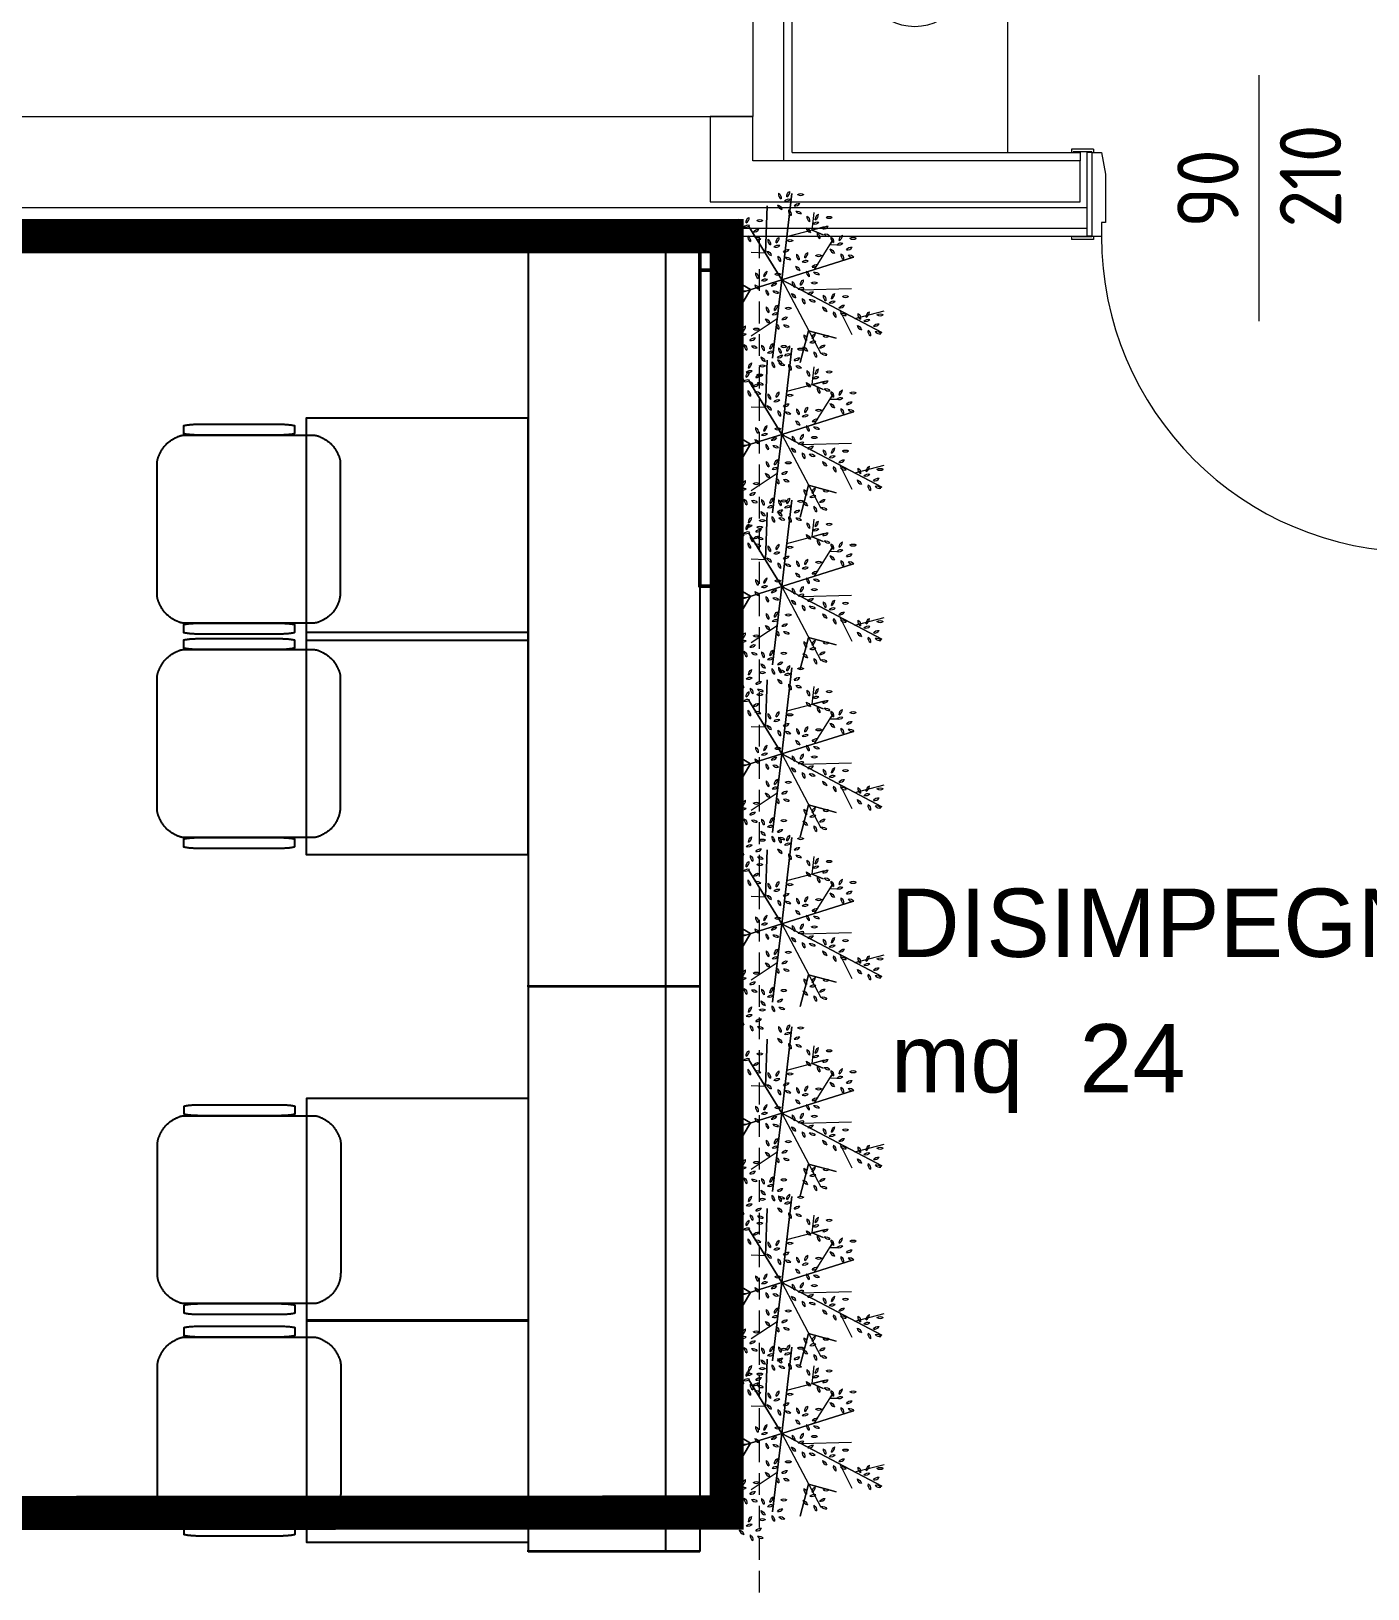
# Model space of a CAD drawing. Header units: millimetres. Extents: x 8265 to 78888, y 1905 to 34251.
# Drawn here: x 38629.3 to 39020.7, y 19680.1 to 20136 of the extents above; entities that cross this region are included whole.
import ezdxf

# ---------------------------------------------------------------- set-up
doc = ezdxf.new("R2010")
doc.units = ezdxf.units.MM
doc.linetypes.add('HIDDEN', pattern=[9.525, 6.35, -3.175])
for name, color, linetype, lineweight in [('420_MURATURE_001-AM_0', 4, 'Continuous', 0), ('430_TAVOLATI_001-AM_0', 3, 'Continuous', 0), ('437_RIVESTIMENTI_001-AM_0', 13, 'Continuous', 0), ('439_TESTI_SERRAMENTI_001-AM_0', 11, 'Continuous', 0), ('440_SIMBOLI_001-AM_0', 31, 'Continuous', 0), ('441_SERRAMENTI_001-AM_0', 1, 'Continuous', 0), ('442_SANITARI_001-AM_0', 6, 'Continuous', 0), ('468_ARREDI_BAR_001-AM_0', 73, 'Continuous', 50), ('468_BAR_001-AM_0', 73, 'Continuous', 0), ('471_TESTI_POLIGONI_001-AM_0', 221, 'Continuous', 0), ('costruzioni', 10, 'Continuous', 0)]:
    doc.layers.add(name, color=color, linetype=linetype, lineweight=lineweight)
doc.layers.add('468_ARREDO_BAR_001-AM_0', color=73, linetype='Continuous')
doc.layers.add('A-linee medie', color=8, linetype='Continuous')
doc.styles.add('AREA', font='arial.ttf', dxfattribs={"height": 30})
doc.styles.get("Standard").update_dxf_attribs({"font": 'isocp.shx'})

# ---------------------------------------------------------------- blocks, each defined once
blk = doc.blocks.new('A$C5F1C5684')
at = {"layer": '442_SANITARI_001-AM_0'}
for p, q in [((85, -47), (85, 1, 0.01)), ((3.96, -47.34), (3.96, -3.34)), ((3.96, -3.34), (80.96, -3.34)), ((80.96, -3.34), (3.96, -3.34)), ((80.96, -3.34), (80.96, -3.34)), ((80.96, -3.34), (80.96, -47.34)), ((80.96, -6.34), (80.96, -3.34)), ((3.96, -6.34), (3.96, -13.26)), ((80.96, -6.34), (3.96, -6.34)), ((80.96, -13.26), (80.96, -6.34)), ((3.96, -13.26), (3.96, -37.41)), ((80.96, -13.26), (3.96, -13.26)), ((80.96, -37.41), (80.96, -13.26)), ((3.96, -37.41), (3.96, -44.34)), ((80.96, -37.41), (3.96, -37.41)), ((80.96, -44.34), (80.96, -37.41)), ((3.96, -44.34), (3.96, -47.34)), ((80.96, -44.34), (3.96, -44.34)), ((80.96, -47.34), (80.96, -44.34)), ((3.96, -47.34), (3.96, -47.34)), ((80.96, -47.34), (3.96, -47.34)), ((80.96, -47.34), (3.96, -47.34)), ((62.99, -69.01), (85, -47)), ((80.96, -47.34), (80.96, -47.34)), ((62.99, -69.01), (62.99, -235))]:
    blk.add_line(p, q, dxfattribs=at)
for centre, radius in [((12.3, -110), 1.75), ((23.24, -110.2), 1.5), ((23.24, -110.2), 1.2), ((12.3, -175), 1.75), ((23.24, -175.2), 1.5), ((23.24, -175.2), 1.2)]:
    blk.add_circle(centre, radius, dxfattribs=at)
at = {"layer": '442_SANITARI_001-AM_0', "extrusion": (0, 0, -1)}
for centre, major_axis, ratio in [((35.86, -110.2), (0, 22.91), 0.829694), ((35.86, -175.2), (0, 22.91), 0.829694), ((35.86, -175.2), (0, 20.91), 0.791866)]:
    blk.add_ellipse(centre, major_axis=major_axis, ratio=ratio, dxfattribs=at)
blk.add_ellipse((35.86, -110.2), major_axis=(0, -20.91), ratio=0.791866, start_param=3.141593, end_param=9.424778, dxfattribs=at)
at = {"layer": 'A-linee medie'}
for q in [(3.96, -3.34), (3.96, -6.34)]:
    blk.add_line((3.96, -3.34), q, dxfattribs=at)
blk = doc.blocks.new('SUP-LOC')
at = {"style": 'AREA'}
blk.add_text('mq', height=20, dxfattribs=at).set_placement((7.7, -17.39))
for tag, p in [('NAME_LOC', (7.7, 22.28)), ('AREA_AREA', (62.93, -17.39))]:
    blk.add_attdef(tag, p, '', height=20, dxfattribs=at)
blk = doc.blocks.new('Ficus benjamin')
at = {"color": 45}
for points in [[(-501.9428, 295.1356, -0.308986), (-501.9517, 295.1267, 3.109283)], [(-501.9428, 295.1356, 0.308986), (-501.9517, 295.1267, -3.109283)], [(-501.9187, 295.1337, 0.308986), (-501.9301, 295.1284, -3.109283)], [(-501.9187, 295.1337, -0.308986), (-501.9301, 295.1284, 3.109283)], [(-501.9529, 295.1131, 0.308986), (-501.9643, 295.1078, -3.109283)], [(-501.9529, 295.1131, -0.308986), (-501.9643, 295.1078, 3.109283)], [(-501.9447, 295.1017, 0.308986), (-501.9394, 295.0903, -3.109283)], [(-501.9447, 295.1017, -0.308986), (-501.9394, 295.0903, 3.109283)], [(-501.9317, 295.1095, -0.308986), (-501.935, 295.1216, 3.109283)], [(-501.9317, 295.1095, 0.308986), (-501.935, 295.1216, -3.109283)], [(-501.9259, 295.1167, -0.308986), (-501.915, 295.1104, 3.109283)], [(-501.9259, 295.1167, 0.308986), (-501.915, 295.1104, -3.109283)], [(-502.1008, 295.0848, -0.308986), (-502.1097, 295.0759, 3.109283)], [(-502.1008, 295.0848, 0.308986), (-502.1097, 295.0759, -3.109283)], [(-502.0897, 295.0588, -0.308986), (-502.093, 295.0709, 3.109283)], [(-502.0897, 295.0588, 0.308986), (-502.093, 295.0709, -3.109283)], [(-502.0766, 295.083, 0.308986), (-502.088, 295.0777, -3.109283)], [(-502.0766, 295.083, -0.308986), (-502.088, 295.0777, 3.109283)], [(-502.036, 295.0748, 0.308986), (-502.0474, 295.0694, -3.109283)], [(-502.036, 295.0748, -0.308986), (-502.0474, 295.0694, 3.109283)], [(-502.0259, 295.0972, -0.308986), (-502.0348, 295.0883, 3.109283)], [(-502.0259, 295.0972, 0.308986), (-502.0348, 295.0883, -3.109283)], [(-502.0148, 295.0711, -0.308986), (-502.0181, 295.0833, 3.109283)], [(-502.0148, 295.0711, 0.308986), (-502.0181, 295.0833, -3.109283)], [(-502.0017, 295.0953, 0.308986), (-502.0131, 295.09, -3.109283)], [(-502.0017, 295.0953, -0.308986), (-502.0131, 295.09, 3.109283)], [(-502.009, 295.0783, -0.308986), (-501.9981, 295.072, 3.109283)], [(-502.009, 295.0783, 0.308986), (-501.9981, 295.072, -3.109283)], [(-501.9555, 295.0986, 0.308986), (-501.9598, 295.0868, -3.109283)], [(-501.9555, 295.0986, -0.308986), (-501.9598, 295.0868, 3.109283)], [(-501.9212, 295.0948, 0.308986), (-501.9212, 295.0822, -3.109283)], [(-501.9212, 295.0948, -0.308986), (-501.9212, 295.0822, 3.109283)], [(-501.8047, 295.0899, -0.308986), (-501.8136, 295.081, 3.109283)], [(-501.8047, 295.0899, 0.308986), (-501.8136, 295.081, -3.109283)], [(-501.7936, 295.0638, -0.308986), (-501.7969, 295.076, 3.109283)], [(-501.7936, 295.0638, 0.308986), (-501.7969, 295.076, -3.109283)], [(-501.7805, 295.0881, 0.308986), (-501.7919, 295.0827, -3.109283)], [(-501.7805, 295.0881, -0.308986), (-501.7919, 295.0827, 3.109283)], [(-501.7878, 295.071, -0.308986), (-501.7769, 295.0647, 3.109283)], [(-501.7878, 295.071, 0.308986), (-501.7769, 295.0647, -3.109283)], [(-502.1109, 295.0624, 0.308986), (-502.1223, 295.0571, -3.109283)], [(-502.1109, 295.0624, -0.308986), (-502.1223, 295.0571, 3.109283)], [(-502.1134, 295.0479, 0.308986), (-502.1177, 295.036, -3.109283)], [(-502.1134, 295.0479, -0.308986), (-502.1177, 295.036, 3.109283)], [(-502.1027, 295.051, 0.308986), (-502.0974, 295.0396, -3.109283)], [(-502.1027, 295.051, -0.308986), (-502.0974, 295.0396, 3.109283)], [(-502.0839, 295.0659, -0.308986), (-502.073, 295.0596, 3.109283)], [(-502.0839, 295.0659, 0.308986), (-502.073, 295.0596, -3.109283)], [(-502.0792, 295.0441, 0.308986), (-502.0792, 295.0315, -3.109283)], [(-502.0792, 295.0441, -0.308986), (-502.0792, 295.0315, 3.109283)], [(-502.0612, 295.0412, -0.308986), (-502.0701, 295.0323, 3.109283)], [(-502.0612, 295.0412, 0.308986), (-502.0701, 295.0323, -3.109283)], [(-502.037, 295.0393, 0.308986), (-502.0484, 295.034, -3.109283)], [(-502.037, 295.0393, -0.308986), (-502.0484, 295.034, 3.109283)], [(-502.0385, 295.0602, 0.308986), (-502.0428, 295.0484, -3.109283)], [(-502.0385, 295.0602, -0.308986), (-502.0428, 295.0484, 3.109283)], [(-502.0278, 295.0633, 0.308986), (-502.0225, 295.0519, -3.109283)], [(-502.0278, 295.0633, -0.308986), (-502.0225, 295.0519, 3.109283)], [(-502.0043, 295.0564, 0.308986), (-502.0043, 295.0438, -3.109283)], [(-502.0043, 295.0564, -0.308986), (-502.0043, 295.0438, 3.109283)], [(-501.9142, 295.0535, -0.308986), (-501.9231, 295.0446, 3.109283)], [(-501.9142, 295.0535, 0.308986), (-501.9231, 295.0446, -3.109283)], [(-501.9031, 295.0274, -0.308986), (-501.9063, 295.0396, 3.109283)], [(-501.9031, 295.0274, 0.308986), (-501.9063, 295.0396, -3.109283)], [(-501.89, 295.0516, 0.308986), (-501.9014, 295.0463, -3.109283)], [(-501.89, 295.0516, -0.308986), (-501.9014, 295.0463, 3.109283)], [(-501.8148, 295.0675, 0.308986), (-501.8262, 295.0622, -3.109283)], [(-501.8148, 295.0675, -0.308986), (-501.8262, 295.0622, 3.109283)], [(-501.8173, 295.053, 0.308986), (-501.8216, 295.0411, -3.109283)], [(-501.8173, 295.053, -0.308986), (-501.8216, 295.0411, 3.109283)], [(-501.8066, 295.0561, 0.308986), (-501.8013, 295.0447, -3.109283)], [(-501.8066, 295.0561, -0.308986), (-501.8013, 295.0447, 3.109283)], [(-501.7831, 295.0492, 0.308986), (-501.7831, 295.0366, -3.109283)], [(-501.7831, 295.0492, -0.308986), (-501.7831, 295.0366, 3.109283)], [(-502.0713, 295.0188, 0.308986), (-502.0827, 295.0134, -3.109283)], [(-502.0713, 295.0188, -0.308986), (-502.0827, 295.0134, 3.109283)], [(-502.0631, 295.0073, 0.308986), (-502.0578, 294.9959, -3.109283)], [(-502.0631, 295.0073, -0.308986), (-502.0578, 294.9959, 3.109283)], [(-502.0501, 295.0151, -0.308986), (-502.0534, 295.0272, 3.109283)], [(-502.0501, 295.0151, 0.308986), (-502.0534, 295.0272, -3.109283)], [(-502.0443, 295.0223, -0.308986), (-502.0334, 295.016, 3.109283)], [(-502.0443, 295.0223, 0.308986), (-502.0334, 295.016, -3.109283)], [(-501.9933, 295.0096, 0.308986), (-502.0047, 295.0043, -3.109283)], [(-501.9933, 295.0096, -0.308986), (-502.0047, 295.0043, 3.109283)], [(-501.9832, 295.032, -0.308986), (-501.9921, 295.0231, 3.109283)], [(-501.9832, 295.032, 0.308986), (-501.9921, 295.0231, -3.109283)], [(-501.9721, 295.0059, -0.308986), (-501.9754, 295.0181, 3.109283)], [(-501.9721, 295.0059, 0.308986), (-501.9754, 295.0181, -3.109283)], [(-501.959, 295.0302, 0.308986), (-501.9704, 295.0248, -3.109283)], [(-501.959, 295.0302, -0.308986), (-501.9704, 295.0248, 3.109283)], [(-501.9663, 295.0131, -0.308986), (-501.9554, 295.0068, 3.109283)], [(-501.9663, 295.0131, 0.308986), (-501.9554, 295.0068, -3.109283)], [(-501.9243, 295.0311, 0.308986), (-501.9357, 295.0257, -3.109283)], [(-501.9243, 295.0311, -0.308986), (-501.9357, 295.0257, 3.109283)], [(-501.9268, 295.0165, 0.308986), (-501.9311, 295.0047, -3.109283)], [(-501.9268, 295.0165, -0.308986), (-501.9311, 295.0047, 3.109283)], [(-501.9161, 295.0196, 0.308986), (-501.9108, 295.0082, -3.109283)], [(-501.9161, 295.0196, -0.308986), (-501.9108, 295.0082, 3.109283)], [(-501.8972, 295.0346, -0.308986), (-501.8863, 295.0283, 3.109283)], [(-501.8972, 295.0346, 0.308986), (-501.8863, 295.0283, -3.109283)], [(-501.8926, 295.0127, 0.308986), (-501.8926, 295.0001, -3.109283)], [(-501.8926, 295.0127, -0.308986), (-501.8926, 295.0001, 3.109283)], [(-501.8557, 295.0063, 0.308986), (-501.8671, 295.001, -3.109283)], [(-501.8557, 295.0063, -0.308986), (-501.8671, 295.001, 3.109283)], [(-501.8456, 295.0287, -0.308986), (-501.8545, 295.0198, 3.109283)], [(-501.8456, 295.0287, 0.308986), (-501.8545, 295.0198, -3.109283)], [(-501.8345, 295.0026, -0.308986), (-501.8377, 295.0148, 3.109283)], [(-501.8345, 295.0026, 0.308986), (-501.8377, 295.0148, -3.109283)], [(-501.8214, 295.0268, 0.308986), (-501.8328, 295.0215, -3.109283)], [(-501.8214, 295.0268, -0.308986), (-501.8328, 295.0215, 3.109283)], [(-501.8286, 295.0098, -0.308986), (-501.8177, 295.0035, 3.109283)], [(-501.8286, 295.0098, 0.308986), (-501.8177, 295.0035, -3.109283)], [(-501.7517, 295.0069, -0.308986), (-501.7607, 294.998, 3.109283)], [(-501.7517, 295.0069, 0.308986), (-501.7607, 294.998, -3.109283)], [(-502.0738, 295.0042, 0.308986), (-502.0781, 294.9924, -3.109283)], [(-502.0738, 295.0042, -0.308986), (-502.0781, 294.9924, 3.109283)], [(-502.0396, 295.0004, 0.308986), (-502.0396, 294.9878, -3.109283)], [(-502.0396, 295.0004, -0.308986), (-502.0396, 294.9878, 3.109283)], [(-501.9958, 294.9951, 0.308986), (-502.0001, 294.9832, -3.109283)], [(-501.9958, 294.9951, -0.308986), (-502.0001, 294.9832, 3.109283)], [(-501.9851, 294.9982, 0.308986), (-501.9798, 294.9868, -3.109283)], [(-501.9851, 294.9982, -0.308986), (-501.9798, 294.9868, 3.109283)], [(-501.9616, 294.9913, 0.308986), (-501.9616, 294.9787, -3.109283)], [(-501.9616, 294.9913, -0.308986), (-501.9616, 294.9787, 3.109283)], [(-501.9317, 294.9791, -0.308986), (-501.9406, 294.9702, 3.109283)], [(-501.9317, 294.9791, 0.308986), (-501.9406, 294.9702, -3.109283)], [(-501.9075, 294.9773, 0.308986), (-501.9189, 294.972, -3.109283)], [(-501.9075, 294.9773, -0.308986), (-501.9189, 294.972, 3.109283)], [(-501.8582, 294.9917, 0.308986), (-501.8625, 294.9799, -3.109283)], [(-501.8582, 294.9917, -0.308986), (-501.8625, 294.9799, 3.109283)], [(-501.8475, 294.9948, 0.308986), (-501.8422, 294.9834, -3.109283)], [(-501.8475, 294.9948, -0.308986), (-501.8422, 294.9834, 3.109283)], [(-501.824, 294.9879, 0.308986), (-501.824, 294.9753, -3.109283)], [(-501.824, 294.9879, -0.308986), (-501.824, 294.9753, 3.109283)], [(-501.7619, 294.9845, 0.308986), (-501.7733, 294.9792, -3.109283)], [(-501.7619, 294.9845, -0.308986), (-501.7733, 294.9792, 3.109283)], [(-501.7407, 294.9809, -0.308986), (-501.7439, 294.993, 3.109283)], [(-501.7407, 294.9809, 0.308986), (-501.7439, 294.993, -3.109283)], [(-501.7276, 295.0051, 0.308986), (-501.739, 294.9998, -3.109283)], [(-501.7276, 295.0051, -0.308986), (-501.739, 294.9998, 3.109283)], [(-501.7348, 294.988, -0.308986), (-501.7239, 294.9817, 3.109283)], [(-501.7348, 294.988, 0.308986), (-501.7239, 294.9817, -3.109283)], [(-502.0404, 294.9551, -0.308986), (-502.0493, 294.9462, 3.109283)], [(-502.0404, 294.9551, 0.308986), (-502.0493, 294.9462, -3.109283)], [(-502.0163, 294.9532, 0.308986), (-502.0277, 294.9479, -3.109283)], [(-502.0163, 294.9532, -0.308986), (-502.0277, 294.9479, 3.109283)], [(-501.9418, 294.9567, 0.308986), (-501.9532, 294.9514, -3.109283)], [(-501.9418, 294.9567, -0.308986), (-501.9532, 294.9514, 3.109283)], [(-501.9443, 294.9422, 0.308986), (-501.9486, 294.9303, -3.109283)], [(-501.9443, 294.9422, -0.308986), (-501.9486, 294.9303, 3.109283)], [(-501.9336, 294.9453, 0.308986), (-501.9283, 294.9339, -3.109283)], [(-501.9336, 294.9453, -0.308986), (-501.9283, 294.9339, 3.109283)], [(-501.9206, 294.9531, -0.308986), (-501.9238, 294.9652, 3.109283)], [(-501.9206, 294.9531, 0.308986), (-501.9238, 294.9652, -3.109283)], [(-501.9147, 294.9602, -0.308986), (-501.9038, 294.9539, 3.109283)], [(-501.9147, 294.9602, 0.308986), (-501.9038, 294.9539, -3.109283)], [(-501.8863, 294.948, 0.308986), (-501.8977, 294.9427, -3.109283)], [(-501.8863, 294.948, -0.308986), (-501.8977, 294.9427, 3.109283)], [(-501.8762, 294.9704, -0.308986), (-501.8851, 294.9615, 3.109283)], [(-501.8762, 294.9704, 0.308986), (-501.8851, 294.9615, -3.109283)], [(-501.8651, 294.9443, -0.308986), (-501.8684, 294.9565, 3.109283)], [(-501.8651, 294.9443, 0.308986), (-501.8684, 294.9565, -3.109283)], [(-501.852, 294.9685, 0.308986), (-501.8635, 294.9632, -3.109283)], [(-501.852, 294.9685, -0.308986), (-501.8635, 294.9632, 3.109283)], [(-501.8593, 294.9515, -0.308986), (-501.8484, 294.9452, 3.109283)], [(-501.8593, 294.9515, 0.308986), (-501.8484, 294.9452, -3.109283)], [(-501.7985, 294.9489, -0.308986), (-501.8074, 294.94, 3.109283)], [(-501.7985, 294.9489, 0.308986), (-501.8074, 294.94, -3.109283)], [(-501.7743, 294.947, 0.308986), (-501.7857, 294.9417, -3.109283)], [(-501.7743, 294.947, -0.308986), (-501.7857, 294.9417, 3.109283)], [(-501.7644, 294.97, 0.308986), (-501.7687, 294.9582, -3.109283)], [(-501.7644, 294.97, -0.308986), (-501.7687, 294.9582, 3.109283)], [(-501.7537, 294.9731, 0.308986), (-501.7484, 294.9617, -3.109283)], [(-501.7537, 294.9731, -0.308986), (-501.7484, 294.9617, 3.109283)], [(-501.7302, 294.9662, 0.308986), (-501.7302, 294.9536, -3.109283)], [(-501.7302, 294.9662, -0.308986), (-501.7302, 294.9536, 3.109283)], [(-502.0505, 294.9327, 0.308986), (-502.0619, 294.9274, -3.109283)], [(-502.0505, 294.9327, -0.308986), (-502.0619, 294.9274, 3.109283)], [(-502.0531, 294.9181, 0.308986), (-502.0574, 294.9063, -3.109283)], [(-502.0531, 294.9181, -0.308986), (-502.0574, 294.9063, 3.109283)], [(-502.0424, 294.9212, 0.308986), (-502.037, 294.9098, -3.109283)], [(-502.0424, 294.9212, -0.308986), (-502.037, 294.9098, 3.109283)], [(-502.0294, 294.929, -0.308986), (-502.0326, 294.9412, 3.109283)], [(-502.0294, 294.929, 0.308986), (-502.0326, 294.9412, -3.109283)], [(-502.0235, 294.9362, -0.308986), (-502.0126, 294.9299, 3.109283)], [(-502.0235, 294.9362, 0.308986), (-502.0126, 294.9299, -3.109283)], [(-502.0189, 294.9143, 0.308986), (-502.0189, 294.9017, -3.109283)], [(-502.0189, 294.9143, -0.308986), (-502.0189, 294.9017, 3.109283)], [(-501.9594, 294.9157, -0.308986), (-501.9683, 294.9068, 3.109283)], [(-501.9594, 294.9157, 0.308986), (-501.9683, 294.9068, -3.109283)], [(-501.9353, 294.9138, 0.308986), (-501.9467, 294.9085, -3.109283)], [(-501.9353, 294.9138, -0.308986), (-501.9467, 294.9085, 3.109283)], [(-501.9101, 294.9384, 0.308986), (-501.9101, 294.9258, -3.109283)], [(-501.9101, 294.9384, -0.308986), (-501.9101, 294.9258, 3.109283)], [(-501.8888, 294.9334, 0.308986), (-501.8932, 294.9216, -3.109283)], [(-501.8888, 294.9334, -0.308986), (-501.8932, 294.9216, 3.109283)], [(-501.8781, 294.9365, 0.308986), (-501.8728, 294.9251, -3.109283)], [(-501.8781, 294.9365, -0.308986), (-501.8728, 294.9251, 3.109283)], [(-501.8546, 294.9296, 0.308986), (-501.8546, 294.917, -3.109283)], [(-501.8546, 294.9296, -0.308986), (-501.8546, 294.917, 3.109283)], [(-501.8086, 294.9264, 0.308986), (-501.82, 294.9211, -3.109283)], [(-501.8086, 294.9264, -0.308986), (-501.82, 294.9211, 3.109283)], [(-501.8111, 294.9119, 0.308986), (-501.8154, 294.9001, -3.109283)], [(-501.8111, 294.9119, -0.308986), (-501.8154, 294.9001, 3.109283)], [(-501.8004, 294.915, 0.308986), (-501.7951, 294.9036, -3.109283)], [(-501.8004, 294.915, -0.308986), (-501.7951, 294.9036, 3.109283)], [(-501.7874, 294.9228, -0.308986), (-501.7907, 294.9349, 3.109283)], [(-501.7874, 294.9228, 0.308986), (-501.7907, 294.9349, -3.109283)], [(-501.7816, 294.93, -0.308986), (-501.7707, 294.9237, 3.109283)], [(-501.7816, 294.93, 0.308986), (-501.7707, 294.9237, -3.109283)], [(-501.9695, 294.8933, 0.308986), (-501.9809, 294.8879, -3.109283)], [(-501.9695, 294.8933, -0.308986), (-501.9809, 294.8879, 3.109283)], [(-501.9721, 294.8787, 0.308986), (-501.9764, 294.8669, -3.109283)], [(-501.9721, 294.8787, -0.308986), (-501.9764, 294.8669, 3.109283)], [(-501.9614, 294.8818, 0.308986), (-501.956, 294.8704, -3.109283)], [(-501.9614, 294.8818, -0.308986), (-501.956, 294.8704, 3.109283)], [(-501.9484, 294.8896, -0.308986), (-501.9516, 294.9017, 3.109283)], [(-501.9484, 294.8896, 0.308986), (-501.9516, 294.9017, -3.109283)], [(-501.9425, 294.8968, -0.308986), (-501.9316, 294.8905, 3.109283)], [(-501.9425, 294.8968, 0.308986), (-501.9316, 294.8905, -3.109283)], [(-501.841, 294.9001, -0.308986), (-501.85, 294.8912, 3.109283)], [(-501.841, 294.9001, 0.308986), (-501.85, 294.8912, -3.109283)], [(-501.83, 294.874, -0.308986), (-501.8332, 294.8862, 3.109283)], [(-501.83, 294.874, 0.308986), (-501.8332, 294.8862, -3.109283)], [(-501.8169, 294.8983, 0.308986), (-501.8283, 294.8929, -3.109283)], [(-501.8169, 294.8983, -0.308986), (-501.8283, 294.8929, 3.109283)], [(-501.8241, 294.8812, -0.308986), (-501.8132, 294.8749, 3.109283)], [(-501.8241, 294.8812, 0.308986), (-501.8132, 294.8749, -3.109283)], [(-501.7769, 294.9081, 0.308986), (-501.7769, 294.8955, -3.109283)], [(-501.7769, 294.9081, -0.308986), (-501.7769, 294.8955, 3.109283)], [(-501.9379, 294.8749, 0.308986), (-501.9379, 294.8623, -3.109283)], [(-501.9379, 294.8749, -0.308986), (-501.9379, 294.8623, 3.109283)], [(-501.8512, 294.8777, 0.308986), (-501.8626, 294.8724, -3.109283)], [(-501.8512, 294.8777, -0.308986), (-501.8626, 294.8724, 3.109283)], [(-501.8537, 294.8632, 0.308986), (-501.858, 294.8513, -3.109283)], [(-501.8537, 294.8632, -0.308986), (-501.858, 294.8513, 3.109283)], [(-501.843, 294.8663, 0.308986), (-501.8377, 294.8549, -3.109283)], [(-501.843, 294.8663, -0.308986), (-501.8377, 294.8549, 3.109283)], [(-501.8195, 294.8594, 0.308986), (-501.8195, 294.8468, -3.109283)], [(-501.8195, 294.8594, -0.308986), (-501.8195, 294.8468, 3.109283)], [(-502.0069, 294.8227, 0.308986), (-502.0183, 294.8174, -3.109283)], [(-502.0069, 294.8227, -0.308986), (-502.0183, 294.8174, 3.109283)], [(-501.9968, 294.8451, -0.308986), (-502.0057, 294.8362, 3.109283)], [(-501.9968, 294.8451, 0.308986), (-502.0057, 294.8362, -3.109283)], [(-501.9857, 294.8191, -0.308986), (-501.989, 294.8312, 3.109283)], [(-501.9857, 294.8191, 0.308986), (-501.989, 294.8312, -3.109283)], [(-501.9726, 294.8433, 0.308986), (-501.9841, 294.838, -3.109283)], [(-501.9726, 294.8433, -0.308986), (-501.9841, 294.838, 3.109283)], [(-501.9799, 294.8262, -0.308986), (-501.969, 294.8199, 3.109283)], [(-501.9799, 294.8262, 0.308986), (-501.969, 294.8199, -3.109283)], [(-502.0095, 294.8082, 0.308986), (-502.0138, 294.7963, -3.109283)], [(-502.0095, 294.8082, -0.308986), (-502.0138, 294.7963, 3.109283)], [(-501.9987, 294.8113, 0.308986), (-501.9934, 294.7999, -3.109283)], [(-501.9987, 294.8113, -0.308986), (-501.9934, 294.7999, 3.109283)], [(-501.9752, 294.8044, 0.308986), (-501.9752, 294.7918, -3.109283)], [(-501.9752, 294.8044, -0.308986), (-501.9752, 294.7918, 3.109283)]]:
    blk.add_lwpolyline(points, format="xyb", dxfattribs=at)
for points in [[(-501.904, 294.9983), (-502.0114, 294.7947), (-501.904, 294.9983), (-501.858, 294.8523), (-501.904, 294.9983), (-501.7285, 294.9775), (-501.904, 294.9983), (-501.7953, 295.0651), (-501.904, 294.9983), (-501.944, 295.1256), (-501.904, 294.9983), (-502.0637, 295.0173), (-501.904, 294.9983), (-502.0544, 294.919)], [(-501.924, 295.062), (-501.9776, 295.0939), (-501.924, 295.062), (-501.8978, 295.106), (-501.924, 295.062), (-501.9243, 295.0629), (-501.927, 295.0715), (-501.9201, 295.122)], [(-501.9838, 295.0078), (-502.0189, 295.0608)], [(-501.8496, 295.0317), (-501.7531, 295.0281), (-501.8496, 295.0317), (-501.8485, 295.0608)], [(-501.904, 294.9983), (-501.8829, 294.9316), (-501.8221, 294.8936), (-501.8326, 294.9002), (-501.8324, 294.8827)], [(-501.8162, 294.9879), (-501.7964, 294.9121)], [(-502.0078, 294.9436), (-502.0231, 294.8874), (-502.0078, 294.9436), (-502.0725, 294.9611), (-502.0078, 294.9436)], [(-501.9247, 294.959), (-501.9219, 294.8566)], [(-501.7964, 294.9121), (-501.8027, 294.9363), (-501.8124, 294.9139), (-501.8027, 294.9363), (-501.7668, 294.9324)], [(-501.9665, 294.8801), (-502.0153, 294.8558)], [(-501.9825, 294.8495), (-501.9671, 294.7895)]]:
    blk.add_lwpolyline(points, dxfattribs=at)
blk = doc.blocks.new('ARD Chair- KARTELL_Piuma')
for points in [[(-275, 149), (-275, 190.6), (-275, 191.4), (-275, 192.1), (-274.9, 192.9), (-274.8, 193.7), (-274.7, 194.6), (-274.6, 195.4), (-274.4, 196.3), (-274.2, 197.1), (-274, 198), (-273.8, 198.9), (-273.5, 199.9), (-273.3, 200.8), (-273, 201.8), (-272.6, 202.8), (-272.3, 203.8), (-271.9, 204.8), (-271.5, 205.8), (-271.1, 206.8), (-270.7, 207.9), (-270.2, 209), (-269.7, 210.1), (-269.2, 211.2), (-268.7, 212.3), (-268.1, 213.5), (-267.5, 214.7), (-266.9, 215.8), (-266.3, 217), (-265.6, 218.3), (-264.9, 219.5), (-264.2, 220.8), (-263.5, 222), (-262.7, 223.3), (-261.9, 224.6), (-261.1, 225.9), (-260.3, 227.1), (-259.5, 228.4), (-258.7, 229.6), (-257.8, 230.8), (-256.9, 232), (-256, 233.1), (-255.1, 234.3), (-254.2, 235.4), (-253.2, 236.5), (-252.2, 237.6), (-251.3, 238.7), (-250.3, 239.8), (-249.2, 240.8), (-248.2, 241.8), (-247.1, 242.9), (-246.1, 243.9), (-245, 244.8), (-243.9, 245.8), (-242.7, 246.7), (-241.6, 247.7), (-240.4, 248.6), (-239.2, 249.5), (-238, 250.3), (-236.8, 251.2), (-235.6, 252), (-234.3, 252.9), (-233.1, 253.7), (-231.8, 254.5), (-230.5, 255.2), (-229.2, 256), (-227.8, 256.7), (-226.5, 257.5), (-225.3, 258.1), (-224, 258.8), (-222.7, 259.5), (-221.5, 260.1), (-220.3, 260.7), (-219.1, 261.2), (-217.9, 261.8), (-216.8, 262.3), (-215.6, 262.8), (-214.5, 263.3), (-213.4, 263.8), (-212.3, 264.2), (-211.2, 264.6), (-210.1, 265), (-209.1, 265.3), (-208.1, 265.7), (-207.1, 266), (-206.1, 266.3), (-205.1, 266.6), (-204.2, 266.8), (-203.2, 267), (-202.3, 267.2), (-201.4, 267.4), (-200.5, 267.5), (-199.7, 267.7), (-198.8, 267.8), (-198, 267.9), (-197.2, 267.9), (-196.4, 268), (-195.6, 268), (183.3, 268)], [(183.3, 268), (184.9, 268), (186.4, 267.9), (187.9, 267.9), (189.4, 267.8), (190.9, 267.7), (192.4, 267.5), (193.9, 267.4), (195.4, 267.2), (196.9, 267), (198.4, 266.8), (199.8, 266.6), (201.3, 266.3), (202.7, 266), (204.2, 265.7), (205.6, 265.3), (207.1, 265), (208.5, 264.6), (209.9, 264.2), (211.3, 263.8), (212.8, 263.3), (214.2, 262.8), (215.6, 262.3), (216.9, 261.8), (218.3, 261.2), (219.7, 260.7), (221.1, 260.1), (222.4, 259.5), (223.8, 258.8), (225.1, 258.1), (226.5, 257.5), (227.8, 256.7), (229.2, 256), (230.5, 255.2), (231.8, 254.5), (233.1, 253.7), (234.3, 252.9), (235.6, 252), (236.8, 251.2), (238, 250.3), (239.2, 249.5), (240.4, 248.6), (241.6, 247.7), (242.7, 246.7), (243.9, 245.8), (245, 244.8), (246.1, 243.9), (247.1, 242.9), (248.2, 241.8), (249.2, 240.8), (250.3, 239.8), (251.3, 238.7), (252.2, 237.6), (253.2, 236.5), (254.2, 235.4), (255.1, 234.3), (256, 233.1), (256.9, 232), (257.8, 230.8), (258.7, 229.6), (259.5, 228.4), (260.3, 227.1), (261.1, 225.9), (261.9, 224.6), (262.7, 223.3), (263.5, 222), (264.2, 220.8), (264.9, 219.5), (265.6, 218.3), (266.3, 217), (266.9, 215.8), (267.5, 214.7), (268.1, 213.5), (268.7, 212.3), (269.2, 211.2), (269.7, 210.1), (270.2, 209), (270.7, 207.9), (271.1, 206.8), (271.5, 205.8), (271.9, 204.8), (272.3, 203.8), (272.6, 202.8), (273, 201.8), (273.3, 200.8), (273.5, 199.9), (273.8, 198.9), (274, 198), (274.2, 197.1), (274.4, 196.3), (274.6, 195.4), (274.7, 194.6), (274.8, 193.7), (274.9, 192.9), (275, 192.1), (275, 191.4), (275, 190.6), (275, 149)], [(275, 149), (275, -190.6), (275, -191.4), (275, -192.1), (274.9, -192.9), (274.8, -193.7), (274.7, -194.6), (274.6, -195.4), (274.4, -196.3), (274.2, -197.1), (274, -198), (273.8, -198.9), (273.5, -199.9), (273.3, -200.8), (273, -201.8), (272.6, -202.8), (272.3, -203.8), (271.9, -204.8), (271.5, -205.8), (271.1, -206.8), (270.7, -207.9), (270.2, -209), (269.7, -210.1), (269.2, -211.2), (268.7, -212.3), (268.1, -213.5), (267.5, -214.7), (266.9, -215.8), (266.3, -217), (265.6, -218.3), (264.9, -219.5), (264.2, -220.8), (263.5, -222), (262.7, -223.3), (261.9, -224.6), (261.1, -225.9), (260.3, -227.1), (259.5, -228.4), (258.7, -229.6), (257.8, -230.8), (256.9, -232), (256, -233.1), (255.1, -234.3), (254.2, -235.4), (253.2, -236.5), (252.2, -237.6), (251.3, -238.7), (250.3, -239.8), (249.2, -240.8), (248.2, -241.8), (247.1, -242.9), (246.1, -243.9), (245, -244.8), (243.9, -245.8), (242.7, -246.7), (241.6, -247.7), (240.4, -248.6), (239.2, -249.5), (238, -250.3), (236.8, -251.2), (235.6, -252), (234.3, -252.9), (233.1, -253.7), (231.8, -254.5), (230.5, -255.2), (229.2, -256), (227.8, -256.7), (226.5, -257.5), (225.3, -258.1), (224, -258.8), (222.7, -259.5), (221.5, -260.1), (220.3, -260.7), (219.1, -261.2), (217.9, -261.8), (216.8, -262.3), (215.6, -262.8), (214.5, -263.3), (213.4, -263.8), (212.3, -264.2), (211.2, -264.6), (210.1, -265), (209.1, -265.3), (208.1, -265.7), (207.1, -266), (206.1, -266.3), (205.1, -266.6), (204.2, -266.8), (203.2, -267), (202.3, -267.2), (201.4, -267.4), (200.5, -267.5), (199.7, -267.7), (198.8, -267.8), (198, -267.9), (197.2, -267.9), (196.4, -268), (195.6, -268), (-195.6, -268), (-196.4, -268), (-197.2, -267.9), (-198, -267.9), (-198.8, -267.8), (-199.7, -267.7), (-200.5, -267.5), (-201.4, -267.4), (-202.3, -267.2), (-203.2, -267), (-204.2, -266.8), (-205.1, -266.6), (-206.1, -266.3), (-207.1, -266), (-208.1, -265.7), (-209.1, -265.3), (-210.1, -265), (-211.2, -264.6), (-212.3, -264.2), (-213.4, -263.8), (-214.5, -263.3), (-215.6, -262.8), (-216.8, -262.3), (-217.9, -261.8), (-219.1, -261.2), (-220.3, -260.7), (-221.5, -260.1), (-222.7, -259.5), (-224, -258.8), (-225.3, -258.1), (-226.5, -257.5), (-227.8, -256.7), (-229.2, -256), (-230.5, -255.2), (-231.8, -254.5), (-233.1, -253.7), (-234.3, -252.9), (-235.6, -252), (-236.8, -251.2), (-238, -250.3), (-239.2, -249.5), (-240.4, -248.6), (-241.6, -247.7), (-242.7, -246.7), (-243.9, -245.8), (-245, -244.8), (-246.1, -243.9), (-247.1, -242.9), (-248.2, -241.8), (-249.2, -240.8), (-250.3, -239.8), (-251.3, -238.7), (-252.2, -237.6), (-253.2, -236.5), (-254.2, -235.4), (-255.1, -234.3), (-256, -233.1), (-256.9, -232), (-257.8, -230.8), (-258.7, -229.6), (-259.5, -228.4), (-260.3, -227.1), (-261.1, -225.9), (-261.9, -224.6), (-262.7, -223.3), (-263.5, -222), (-264.2, -220.8), (-264.9, -219.5), (-265.6, -218.3), (-266.3, -217), (-266.9, -215.8), (-267.5, -214.7), (-268.1, -213.5), (-268.7, -212.3), (-269.2, -211.2), (-269.7, -210.1), (-270.2, -209), (-270.7, -207.9), (-271.1, -206.8), (-271.5, -205.8), (-271.9, -204.8), (-272.3, -203.8), (-272.6, -202.8), (-273, -201.8), (-273.3, -200.8), (-273.5, -199.9), (-273.8, -198.9), (-274, -198), (-274.2, -197.1), (-274.4, -196.3), (-274.6, -195.4), (-274.7, -194.6), (-274.8, -193.7), (-274.9, -192.9), (-275, -192.1), (-275, -191.4), (-275, -190.6), (-275, 149)]]:
    blk.add_lwpolyline(points)
for points in [[(-280.4, 134), (-280.4, 134), (-280.4, 134), (-280.4, 134), (-280.3, 134), (-280.3, 134), (-280.3, 134), (-280.3, 134), (-280.3, 134), (-280.3, 134), (-280.3, 134), (-280.3, 134), (-280.3, 134), (-280.2, 134), (-280.2, 134), (-280.2, 134), (-280.2, 134), (-280.2, 134), (-280.2, 133.9), (-280.2, 133.9), (-280.2, 133.9), (-280.1, 133.9), (-280.1, 133.9), (-280.1, 133.9), (-280.1, 133.9), (-280.1, 133.9), (-280, 133.9), (-280, 133.9), (-280, 133.8), (-280, 133.8), (-279.9, 133.8), (-279.9, 133.8), (-279.9, 133.8), (-279.9, 133.8), (-279.9, 133.7), (-279.8, 133.7), (-279.8, 133.7), (-279.8, 133.7), (-279.8, 133.6), (-279.7, 133.6), (-279.7, 133.6), (-279.7, 133.5), (-279.6, 133.5), (-279.6, 133.4), (-279.5, 133.3), (-279.5, 133.3), (-279.5, 133.2), (-279.4, 133.1), (-279.4, 133), (-279.3, 133), (-279.2, 132.8), (-279.2, 132.6), (-279.1, 132.4), (-279, 132.2), (-278.9, 131.9), (-278.8, 131.7), (-278.7, 131.2), (-278.5, 130.6), (-278.3, 129.9), (-278.2, 129.2), (-278, 128.4), (-277.9, 127.6), (-277.7, 126.7), (-277.5, 125.8), (-277.4, 124.8), (-277.1, 122.8), (-276.8, 120.6), (-276.6, 118.2), (-276.3, 115.6), (-276.1, 112.9), (-275.9, 110), (-275.7, 106.9), (-275.6, 103.9), (-275.4, 101), (-275.3, 98.3), (-275.2, 95.7), (-275.1, 93.3), (-275, 91.1), (-275, 89), (-275, 87.1), (-275, -143.8), (-275, -145.7), (-275, -147.7), (-275.1, -149.9), (-275.2, -152.3), (-275.3, -154.9), (-275.4, -157.6), (-275.6, -160.5), (-275.7, -163.6), (-275.9, -166.6), (-276.1, -169.5), (-276.3, -172.2), (-276.6, -174.8), (-276.8, -177.2), (-277.1, -179.4), (-277.4, -181.5), (-277.5, -182.4), (-277.7, -183.4), (-278, -185.1), (-278.3, -186.5), (-278.6, -187.8), (-278.7, -188.3), (-278.8, -188.8), (-278.9, -189.2), (-279.1, -189.6), (-279.1, -189.8), (-279.2, -189.9), (-279.2, -190), (-279.2, -190.1), (-279.3, -190.2), (-279.3, -190.2), (-279.3, -190.3), (-279.4, -190.3), (-279.4, -190.4), (-279.4, -190.4), (-279.4, -190.4), (-279.4, -190.4), (-279.4, -190.5), (-279.5, -190.5), (-279.5, -190.5), (-279.5, -190.5), (-279.5, -190.5), (-279.5, -190.5), (-279.5, -190.5), (-279.5, -190.5), (-279.5, -190.6), (-279.5, -190.6), (-279.5, -190.6), (-279.5, -190.6), (-279.6, -190.6), (-279.6, -190.6), (-279.6, -190.6), (-279.6, -190.6), (-279.6, -190.6), (-279.6, -190.6), (-279.6, -190.6), (-279.6, -190.6), (-279.6, -190.6), (-279.6, -190.6), (-279.6, -190.6), (-279.6, -190.6), (-279.6, -190.6), (-279.6, -190.6), (-279.6, -190.6), (-279.6, -190.6), (-279.6, -190.6), (-279.7, -190.6), (-279.7, -190.6), (-279.7, -190.6), (-279.7, -190.6), (-302.7, -190.6), (-302.7, -190.6), (-302.7, -190.6), (-302.7, -190.6), (-302.7, -190.6), (-302.7, -190.6), (-302.7, -190.6), (-302.7, -190.6), (-302.7, -190.6), (-302.7, -190.6), (-302.7, -190.6), (-302.7, -190.6), (-302.7, -190.6), (-302.7, -190.6), (-302.8, -190.6), (-302.8, -190.6), (-302.8, -190.6), (-302.8, -190.6), (-302.8, -190.6), (-302.8, -190.6), (-302.8, -190.6), (-302.8, -190.6), (-302.8, -190.6), (-302.8, -190.6), (-302.8, -190.6), (-302.8, -190.5), (-302.8, -190.5), (-302.8, -190.5), (-302.8, -190.5), (-302.9, -190.5), (-302.9, -190.5), (-302.9, -190.5), (-302.9, -190.5), (-302.9, -190.4), (-302.9, -190.4), (-302.9, -190.4), (-303, -190.4), (-303, -190.3), (-303, -190.3), (-303, -190.2), (-303.1, -190.2), (-303.1, -190.1), (-303.1, -190), (-303.2, -189.9), (-303.2, -189.8), (-303.3, -189.6), (-303.4, -189.2), (-303.5, -188.8), (-303.7, -188.3), (-303.8, -187.8), (-304.1, -186.5), (-304.3, -185.1), (-304.6, -183.4), (-304.8, -182.4), (-304.9, -181.5), (-305.2, -179.4), (-305.5, -177.2), (-305.8, -174.8), (-306, -172.2), (-306.2, -169.5), (-306.4, -166.6), (-306.6, -163.6), (-306.8, -160.5), (-306.9, -157.6), (-307.1, -154.9), (-307.2, -152.3), (-307.2, -149.9), (-307.3, -147.7), (-307.3, -145.7), (-307.3, -143.8), (-307.3, 87.1), (-307.3, 89), (-307.3, 91.1), (-307.2, 93.3), (-307.2, 95.7), (-307.1, 98.3), (-306.9, 101), (-306.8, 103.9), (-306.6, 106.9), (-306.4, 110), (-306.2, 112.9), (-306, 115.6), (-305.8, 118.2), (-305.5, 120.6), (-305.2, 122.8), (-304.9, 124.8), (-304.8, 125.8), (-304.6, 126.7), (-304.3, 128.4), (-304.1, 129.9), (-303.8, 131.2), (-303.7, 131.7), (-303.5, 132.2), (-303.4, 132.6), (-303.3, 133), (-303.2, 133.1), (-303.2, 133.3), (-303.1, 133.4), (-303.1, 133.5), (-303.1, 133.5), (-303, 133.6), (-303, 133.6), (-303, 133.7), (-303, 133.7), (-302.9, 133.8), (-302.9, 133.8), (-302.9, 133.8), (-302.9, 133.8), (-302.9, 133.8), (-302.9, 133.9), (-302.9, 133.9), (-302.8, 133.9), (-302.8, 133.9), (-302.8, 133.9), (-302.8, 133.9), (-302.8, 133.9), (-302.8, 133.9), (-302.8, 133.9), (-302.8, 133.9), (-302.8, 133.9), (-302.8, 133.9), (-302.8, 133.9), (-302.8, 134), (-302.8, 134), (-302.8, 134), (-302.8, 134), (-302.7, 134), (-302.7, 134), (-302.7, 134), (-302.7, 134), (-302.7, 134), (-302.7, 134), (-302.7, 134), (-302.7, 134), (-302.7, 134), (-302.7, 134), (-302.7, 134), (-302.7, 134), (-302.7, 134), (-302.7, 134)], [(301.9, 134), (302, 134), (302, 134), (302, 134), (302, 134), (302, 134), (302, 134), (302, 134), (302, 134), (302.1, 134), (302.1, 134), (302.1, 134), (302.1, 134), (302.1, 134), (302.1, 134), (302.1, 134), (302.1, 134), (302.1, 134), (302.2, 133.9), (302.2, 133.9), (302.2, 133.9), (302.2, 133.9), (302.2, 133.9), (302.2, 133.9), (302.3, 133.9), (302.3, 133.9), (302.3, 133.9), (302.3, 133.9), (302.4, 133.8), (302.4, 133.8), (302.4, 133.8), (302.4, 133.8), (302.4, 133.8), (302.5, 133.8), (302.5, 133.7), (302.5, 133.7), (302.5, 133.7), (302.6, 133.7), (302.6, 133.6), (302.6, 133.6), (302.6, 133.6), (302.7, 133.5), (302.7, 133.5), (302.7, 133.4), (302.8, 133.3), (302.8, 133.3), (302.9, 133.2), (302.9, 133.1), (303, 133), (303, 133), (303.1, 132.8), (303.2, 132.6), (303.3, 132.4), (303.3, 132.2), (303.4, 131.9), (303.5, 131.7), (303.7, 131.2), (303.8, 130.6), (304, 129.9), (304.2, 129.2), (304.3, 128.4), (304.5, 127.6), (304.6, 126.7), (304.8, 125.8), (304.9, 124.8), (305.2, 122.8), (305.5, 120.6), (305.8, 118.2), (306, 115.6), (306.2, 112.9), (306.4, 110), (306.6, 106.9), (306.8, 103.9), (306.9, 101), (307.1, 98.3), (307.2, 95.7), (307.2, 93.3), (307.3, 91.1), (307.3, 89), (307.3, 87.1), (307.3, -143.8), (307.3, -145.7), (307.3, -147.7), (307.2, -149.9), (307.2, -152.3), (307.1, -154.9), (306.9, -157.6), (306.8, -160.5), (306.6, -163.6), (306.4, -166.6), (306.2, -169.5), (306, -172.2), (305.8, -174.8), (305.5, -177.2), (305.2, -179.4), (304.9, -181.5), (304.8, -182.4), (304.6, -183.4), (304.3, -185.1), (304.1, -186.5), (303.8, -187.8), (303.7, -188.3), (303.5, -188.8), (303.4, -189.2), (303.3, -189.6), (303.2, -189.8), (303.2, -189.9), (303.1, -190), (303.1, -190.1), (303.1, -190.2), (303, -190.2), (303, -190.3), (303, -190.3), (303, -190.4), (302.9, -190.4), (302.9, -190.4), (302.9, -190.4), (302.9, -190.5), (302.9, -190.5), (302.9, -190.5), (302.9, -190.5), (302.8, -190.5), (302.8, -190.5), (302.8, -190.5), (302.8, -190.5), (302.8, -190.6), (302.8, -190.6), (302.8, -190.6), (302.8, -190.6), (302.8, -190.6), (302.8, -190.6), (302.8, -190.6), (302.8, -190.6), (302.8, -190.6), (302.8, -190.6), (302.8, -190.6), (302.7, -190.6), (302.7, -190.6), (302.7, -190.6), (302.7, -190.6), (302.7, -190.6), (302.7, -190.6), (302.7, -190.6), (302.7, -190.6), (302.7, -190.6), (302.7, -190.6), (302.7, -190.6), (302.7, -190.6), (302.7, -190.6), (302.7, -190.6), (279.7, -190.6), (279.7, -190.6), (279.7, -190.6), (279.7, -190.6), (279.6, -190.6), (279.6, -190.6), (279.6, -190.6), (279.6, -190.6), (279.6, -190.6), (279.6, -190.6), (279.6, -190.6), (279.6, -190.6), (279.6, -190.6), (279.6, -190.6), (279.6, -190.6), (279.6, -190.6), (279.6, -190.6), (279.6, -190.6), (279.6, -190.6), (279.6, -190.6), (279.6, -190.6), (279.5, -190.6), (279.5, -190.6), (279.5, -190.6), (279.5, -190.6), (279.5, -190.5), (279.5, -190.5), (279.5, -190.5), (279.5, -190.5), (279.5, -190.5), (279.5, -190.5), (279.5, -190.5), (279.4, -190.5), (279.4, -190.4), (279.4, -190.4), (279.4, -190.4), (279.4, -190.4), (279.4, -190.3), (279.3, -190.3), (279.3, -190.2), (279.3, -190.2), (279.2, -190.1), (279.2, -190), (279.2, -189.9), (279.1, -189.8), (279.1, -189.6), (278.9, -189.2), (278.8, -188.8), (278.7, -188.3), (278.6, -187.8), (278.3, -186.5), (278, -185.1), (277.7, -183.4), (277.5, -182.4), (277.4, -181.5), (277.1, -179.4), (276.8, -177.2), (276.6, -174.8), (276.3, -172.2), (276.1, -169.5), (275.9, -166.6), (275.7, -163.6), (275.6, -160.5), (275.4, -157.6), (275.3, -154.9), (275.2, -152.3), (275.1, -149.9), (275, -147.7), (275, -145.7), (275, -143.8), (275, 87.1), (275, 89), (275, 91.1), (275.1, 93.3), (275.2, 95.7), (275.3, 98.3), (275.4, 101), (275.6, 103.9), (275.7, 106.9), (275.9, 110), (276.1, 112.9), (276.3, 115.6), (276.6, 118.2), (276.8, 120.6), (277.1, 122.8), (277.4, 124.8), (277.5, 125.8), (277.7, 126.7), (278, 128.4), (278.3, 129.9), (278.6, 131.2), (278.7, 131.7), (278.8, 132.2), (278.9, 132.6), (279.1, 133), (279.1, 133.1), (279.2, 133.3), (279.2, 133.4), (279.2, 133.5), (279.3, 133.5), (279.3, 133.6), (279.3, 133.6), (279.4, 133.7), (279.4, 133.7), (279.4, 133.8), (279.4, 133.8), (279.4, 133.8), (279.4, 133.8), (279.5, 133.8), (279.5, 133.9), (279.5, 133.9), (279.5, 133.9), (279.5, 133.9), (279.5, 133.9), (279.5, 133.9), (279.5, 133.9), (279.5, 133.9), (279.5, 133.9), (279.5, 133.9), (279.6, 133.9), (279.6, 133.9), (279.6, 133.9), (279.6, 134), (279.6, 134), (279.6, 134), (279.6, 134), (279.6, 134), (279.6, 134), (279.6, 134), (279.6, 134), (279.6, 134), (279.6, 134), (279.6, 134), (279.6, 134), (279.6, 134), (279.6, 134), (279.7, 134), (279.7, 134), (279.7, 134), (279.7, 134)]]:
    blk.add_lwpolyline(points, close=True)
blk = doc.blocks.new('ARD Table- 750 x 750 Square')
blk.add_lwpolyline([(375, 375), (375, -375), (-375, -375), (-375, 375)], close=True)
blk = doc.blocks.new('ARD Furniture-Table +1 Chair')
at = {"xscale": 0.8666666666666667, "yscale": 0.8666666666666667, "zscale": 0.8666666666666667}
blk.add_blockref('ARD Table- 750 x 750 Square', (50, 258.5), dxfattribs=at)
at = {"xscale": -1}
blk.add_blockref('ARD Chair- KARTELL_Piuma', (50, -234.5), dxfattribs=at)

msp = doc.modelspace()

# ---------------------------------------------------------------- linework, layer by layer
at = {"linetype": 'Continuous', "lineweight": 0}
msp.add_line((38835.1, 19808.56), (38835.1, 19973.56), dxfattribs=at)
msp.add_line((38835.1, 19808.56), (38835.1, 19973.56), dxfattribs=at)
at = {"linetype": 'Continuous', "lineweight": 0, "flags": 128}
for points in [[(38825.1, 19808.56), (38825.1, 19973.56)], [(38825.1, 19808.56), (38825.1, 19973.56)], [(38829.1, 19808.56), (38829.1, 19973.56)], [(38829.1, 19808.56), (38829.1, 19973.56)]]:
    msp.add_lwpolyline(points, dxfattribs=at)
at = {"layer": '420_MURATURE_001-AM_0'}
msp.add_line((38840.58, 20427.04), (38840.66, 20111.03), dxfattribs=at)
at = {"layer": '420_MURATURE_001-AM_0', "color": 1}
msp.add_line((38988.88, 20051.11), (38988.88, 20123.11), dxfattribs=at)
msp.add_line((38988.88, 20051.11), (38988.88, 20123.11), dxfattribs=at)
at = {"layer": '420_MURATURE_001-AM_0'}
msp.add_lwpolyline([(38572.66, 20111.03), (38840.66, 20111.03)], dxfattribs=at)
at = {"layer": '430_TAVOLATI_001-AM_0'}
msp.add_line((38849.67, 20098.05), (38849.67, 20339.04), dxfattribs=at)
msp.add_lwpolyline([(38936.43, 20086.05), (38936.43, 20098.05), (38840.67, 20098.05), (38840.67, 20111.04), (38828.1, 20111.04), (38828.1, 20086.05), (38936.43, 20086.05)], dxfattribs=at)
at = {"layer": '437_RIVESTIMENTI_001-AM_0'}
for p, q in [((38852.17, 20100.54), (38852.17, 20336.54)), ((38852.17, 20100.54), (38936.43, 20100.54)), ((38936.43, 20100.54), (38936.43, 20098.05)), ((36683.66, 20084.41), (38938.38, 20084.41)), ((36675.16, 20076.04), (38938.38, 20076.04)), ((36677.66, 20078.41), (38938.38, 20078.41))]:
    msp.add_line(p, q, dxfattribs=at)
at = {"layer": '440_SIMBOLI_001-AM_0', "linetype": 'HIDDEN'}
msp.add_line((38842.53, 20075.91), (38842.53, 19452.26), dxfattribs=at)
at = {"layer": '441_SERRAMENTI_001-AM_0'}
for p, q in [((38940.38, 20101.54), (38933.88, 20101.54)), ((38933.88, 20101.54), (38933.88, 20100.54)), ((38939.88, 20100.74), (38934.38, 20100.74)), ((38934.38, 20100.74), (38934.38, 20100.54)), ((38938.38, 20100.54), (38938.38, 20076.04)), ((38939.88, 20100.54), (38938.38, 20100.54)), ((38939.88, 20100.74), (38939.88, 20100.54)), ((38939.88, 20100.54), (38939.88, 20076.04)), ((38939.88, 20100.54), (38939.88, 20076.04)), ((38939.88, 20100.54), (38942.68, 20100.54)), ((38940.38, 20101.54), (38940.38, 20100.54)), ((38942.68, 20100.54), (38943.88, 20094.18)), ((38943.88, 20094.18), (38943.88, 20080.04)), ((38942.68, 20080.04), (38942.68, 20076.04)), ((38943.88, 20080.04), (38942.68, 20080.04)), ((38933.88, 20076.04), (38933.88, 20075.04)), ((38934.38, 20076.04), (38934.38, 20075.84)), ((38939.88, 20075.84), (38934.38, 20075.84)), ((38939.88, 20076.04), (38938.38, 20076.04)), ((38939.88, 20076.04), (38939.88, 20075.84)), ((38939.88, 20076.04), (38942.68, 20076.04)), ((38940.38, 20076.04), (38940.38, 20075.04)), ((38940.38, 20075.04), (38933.88, 20075.04))]:
    msp.add_line(p, q, dxfattribs=at)
msp.add_arc((39035.08, 20076.04, 3.12), 92.4, 180, 270, dxfattribs=at)
at = {"layer": '468_ARREDI_BAR_001-AM_0'}
for points in [[(38825.1, 19973.56), (38832.97, 19973.56), (38832.97, 20076.04), (38825.1, 20076.04)], [(38825.1, 19973.56), (38832.97, 19973.56), (38832.97, 20076.04), (38825.1, 20076.04)], [(38829.03, 19973.56), (38825.1, 19973.56), (38825.1, 20066.04), (38829.03, 20066.04)], [(38829.03, 19973.56), (38825.1, 19973.56), (38825.1, 20066.04), (38829.03, 20066.04)]]:
    msp.add_lwpolyline(points, close=True, dxfattribs=at)
at = {"layer": '468_ARREDO_BAR_001-AM_0'}
for p, q in [((38774.85, 20076.04), (38825.1, 20076.04)), ((38825.1, 20076.04), (38825.1, 19856.4)), ((38774.61, 19856.55), (38824.85, 19856.55)), ((38774.85, 19856.4), (38825.1, 19856.4)), ((38774.85, 19856.4), (38825.1, 19856.4)), ((38825.1, 19856.4), (38825.1, 19691.05)), ((38774.61, 19691.2), (38824.85, 19691.2)), ((38774.85, 19691.05), (38825.1, 19691.05))]:
    msp.add_line(p, q, dxfattribs=at)
at = {"layer": '468_ARREDO_BAR_001-AM_0', "flags": 128}
for points in [[(38774.85, 20076.04), (38774.85, 19856.4)], [(38815.1, 20076.04), (38815.1, 19856.4)], [(38774.85, 19856.4), (38774.85, 19691.05)], [(38815.1, 19856.4), (38815.1, 19691.05)]]:
    msp.add_lwpolyline(points, dxfattribs=at)
at = {"layer": 'costruzioni', "linetype": 'HIDDEN', "const_width": 10}
msp.add_lwpolyline([(36675.16, 20076.04), (38832.97, 20076.04), (38832.97, 19702.44), (35314.34, 19700.21), (35005.08, 20062), (34753.93, 20062), (34753.93, 20094.43), (35766.91, 20095.95, 0.3243), (36101.07, 19842.3, 0.451169), (36435.7, 20228.56), (36435.5, 20297.95), (36675.19, 20300.21)], format="xyb", close=True, dxfattribs=at)

# ---------------------------------------------------------------- block references
at = {"layer": '442_SANITARI_001-AM_0'}
msp.add_blockref('A$C5F1C5684', (38852.16, 20335.54), dxfattribs=at)
at = {"layer": '468_ARREDO_BAR_001-AM_0', "xscale": -0.1, "yscale": 0.1, "zscale": 0.1, "rotation": 269.9999999999956}
for p in [(38716.51, 19985.27), (38716.51, 19922.52), (38716.62, 19786.08), (38716.62, 19721.27)]:
    msp.add_blockref('ARD Furniture-Table +1 Chair', p, dxfattribs=at)
at = {"layer": '468_BAR_001-AM_0', "xscale": 143.75, "yscale": 143.75, "zscale": 143.75, "rotation": 89.99999999999999}
for p in [(81255.11, 92211.96), (81255.11, 92166.72), (81255.11, 92122.19), (81255.11, 92073.17), (81255.11, 92023.46), (81255.11, 91968.04), (81255.11, 91918.45), (81255.11, 91874.31)]:
    msp.add_blockref('Ficus benjamin', p, dxfattribs=at)
at = {"layer": '471_TESTI_POLIGONI_001-AM_0'}
msp.add_blockref('SUP-LOC', (38873.33, 19842.77), dxfattribs=at).add_auto_attribs({'NAME_LOC': 'DISIMPEGNO', 'AREA_AREA': '24'})

# ---------------------------------------------------------------- texts
at = {"layer": '439_TESTI_SERRAMENTI_001-AM_0', "insert": (38988.88, 20078.52, 3.12), "char_height": 18, "width": 50.554, "attachment_point": 4, "rotation": 90}
msp.add_mtext('90\\P210', dxfattribs=at)

doc.saveas('drawing.dxf')
